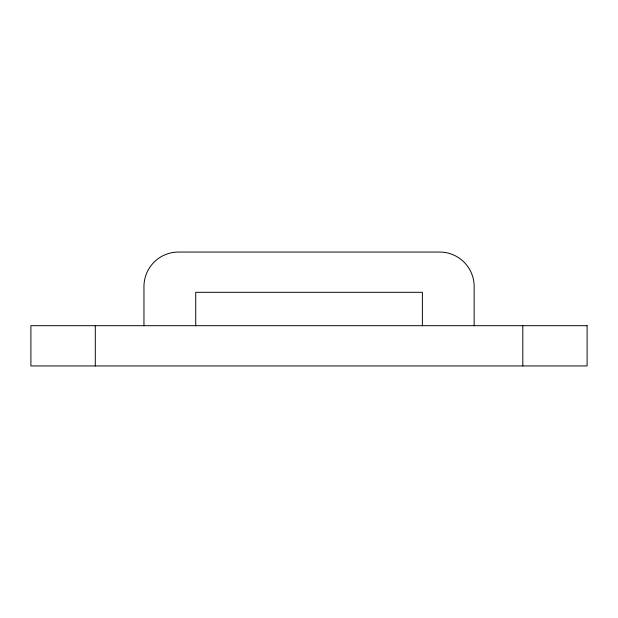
<?xml version="1.0" encoding="UTF-8"?>
<svg xmlns="http://www.w3.org/2000/svg" width="618" height="618" viewBox="0 0 618 618"><rect width="100%" height="100%" fill="white"/><g stroke="black" fill="none" stroke-linecap="round" stroke-linejoin="round"><path stroke-width="0.93" d="M522.82 325.686L522.82 365.949M474.16 325.686L474.16 286.567A34.515 34.515 0 0 0 439.637 252.051L178.471 252.051A34.515 34.515 0 0 0 143.955 286.567L143.955 325.686M422.38 325.786L422.38 292.314L195.728 292.314L195.728 325.786M95.296 325.686L95.296 365.949M587.1 325.686L30.9 325.686L30.9 365.949L587.1 365.949L587.1 325.686"/></g></svg>
